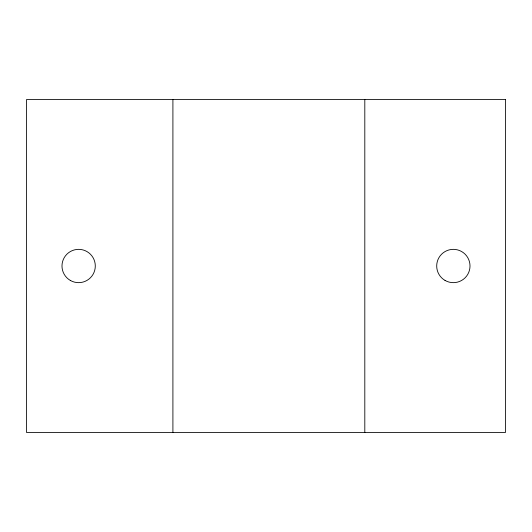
<?xml version="1.0" encoding="UTF-8"?>
<svg xmlns="http://www.w3.org/2000/svg" width="532" height="532" viewBox="0 0 532 532"><rect width="100%" height="100%" fill="white"/><g stroke="black" fill="none" stroke-linecap="round" stroke-linejoin="round"><path stroke-width="0.8" d="M364.806 99.464L364.806 432.536M172.907 99.464L172.907 432.536M505.4 99.464L26.6 99.464L26.6 432.536L505.4 432.536L505.4 99.464M70.317 280.424A16.652 16.652 0 0 0 95.295 266A16.652 16.652 0 0 0 70.317 251.576A16.652 16.652 0 0 0 70.317 280.424M445.031 280.424A16.652 16.652 0 0 0 470.009 266A16.652 16.652 0 0 0 445.031 251.576A16.652 16.652 0 0 0 445.031 280.424"/></g></svg>
